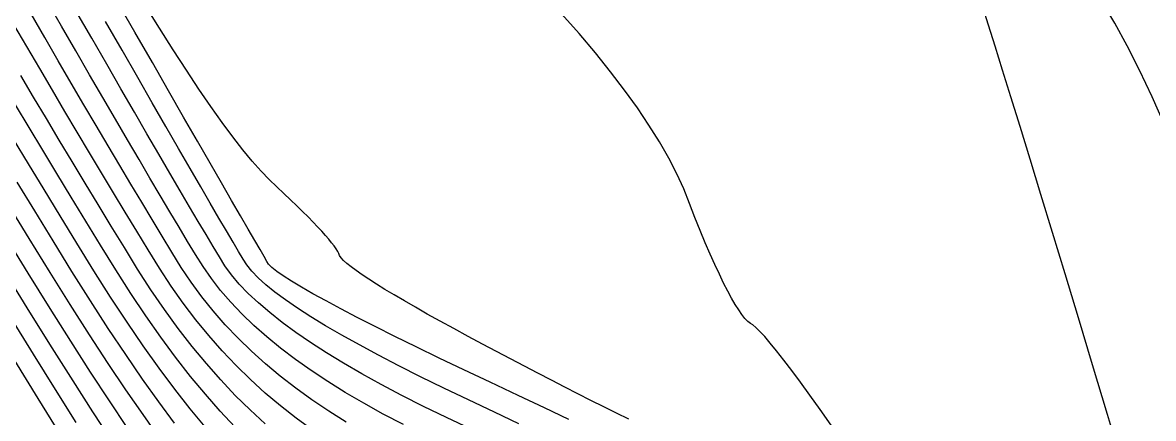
# Model space of a CAD drawing. Header units: inches. Extents: x 1412622.3 to 1412714.6, y 4931530.8 to 4931588.5.
# Drawn here: x 1412639.77 to 1412647.81, y 4931557.82 to 4931560.63 of the extents above; entities that cross this region are included whole.
import ezdxf

# ---------------------------------------------------------------- set-up
doc = ezdxf.new("R2010")
doc.units = ezdxf.units.IN
doc.header["$MEASUREMENT"] = 0

msp = doc.modelspace()

# ---------------------------------------------------------------- linework, layer by layer
for points in [[(1412642.4767, 4931557.7734), (1412642.3323, 4931557.8488), (1412642.1946, 4931557.9249), (1412642.0633, 4931558.0018), (1412641.9387, 4931558.0794), (1412641.8205, 4931558.1578), (1412641.709, 4931558.2369), (1412641.6039, 4931558.3168), (1412641.5054, 4931558.3974), (1412641.4135, 4931558.4788), (1412641.3281, 4931558.5609), (1412641.2493, 4931558.6438), (1412641.177, 4931558.7274), (1412641.1113, 4931558.8118), (1412641.0521, 4931558.8969), (1412640.9995, 4931558.9828), (1412640.9428, 4931559.0763), (1412640.8819, 4931559.1774), (1412640.8168, 4931559.2861), (1412640.7476, 4931559.4024), (1412640.6743, 4931559.5264), (1412640.5969, 4931559.6579), (1412640.5153, 4931559.7971), (1412640.4296, 4931559.9438), (1412640.3397, 4931560.0982), (1412640.2457, 4931560.2602), (1412640.1476, 4931560.4298), (1412640.0453, 4931560.607), (1412639.9389, 4931560.7918)], [(1412643.6537, 4931557.8101), (1412643.4789, 4931557.893), (1412643.2923, 4931557.981), (1412643.0938, 4931558.0741), (1412642.907, 4931558.1626), (1412642.7319, 4931558.2465), (1412642.5684, 4931558.3257), (1412642.4167, 4931558.4003), (1412642.2766, 4931558.4703), (1412642.1482, 4931558.5356), (1412642.0314, 4931558.5963), (1412641.9264, 4931558.6524), (1412641.833, 4931558.7038), (1412641.7513, 4931558.7506), (1412641.6813, 4931558.7927), (1412641.6229, 4931558.8302), (1412641.5763, 4931558.8631), (1412641.5413, 4931558.8913), (1412641.518, 4931558.9149), (1412641.5064, 4931558.9339), (1412641.4861, 4931558.968), (1412641.4572, 4931559.0174), (1412641.4196, 4931559.082), (1412641.3734, 4931559.1618), (1412641.3185, 4931559.2568), (1412641.2549, 4931559.367), (1412641.1827, 4931559.4924), (1412641.1019, 4931559.6331), (1412641.0124, 4931559.7889), (1412640.9142, 4931559.9599), (1412640.8074, 4931560.1462), (1412640.6919, 4931560.3477), (1412640.5678, 4931560.5643), (1412640.435, 4931560.7962)], [(1412644.0792, 4931557.8126), (1412643.9904, 4931557.856), (1412643.9005, 4931557.9005), (1412643.8094, 4931557.946), (1412643.7172, 4931557.9925), (1412643.6237, 4931558.04), (1412643.5291, 4931558.0885), (1412643.4333, 4931558.1381), (1412643.3364, 4931558.1886), (1412643.2382, 4931558.2401), (1412643.1389, 4931558.2927), (1412643.0385, 4931558.3462), (1412642.9368, 4931558.4008), (1412642.834, 4931558.4564), (1412642.7373, 4931558.5093), (1412642.6466, 4931558.5597), (1412642.5621, 4931558.6074), (1412642.4836, 4931558.6525), (1412642.4113, 4931558.6949), (1412642.345, 4931558.7348), (1412642.2849, 4931558.772), (1412642.2308, 4931558.8066), (1412642.1828, 4931558.8386), (1412642.141, 4931558.8679), (1412642.1052, 4931558.8947), (1412642.0755, 4931558.9188), (1412642.0519, 4931558.9402), (1412642.0344, 4931558.9591), (1412642.023, 4931558.9754), (1412642.0177, 4931558.989), (1412642.0094, 4931559.0049), (1412641.9981, 4931559.023), (1412641.9837, 4931559.0434), (1412641.9663, 4931559.0661), (1412641.946, 4931559.091), (1412641.9225, 4931559.1182), (1412641.8961, 4931559.1477), (1412641.8667, 4931559.1794), (1412641.8342, 4931559.2134), (1412641.7988, 4931559.2497), (1412641.7603, 4931559.2882), (1412641.7188, 4931559.329), (1412641.6742, 4931559.372), (1412641.6267, 4931559.4174), (1412641.5761, 4931559.4649), (1412641.5225, 4931559.5148), (1412641.4645, 4931559.5751), (1412641.402, 4931559.646), (1412641.3351, 4931559.7274), (1412641.2637, 4931559.8194), (1412641.1878, 4931559.9219), (1412641.1075, 4931560.0349), (1412641.0227, 4931560.1584), (1412640.9335, 4931560.2924), (1412640.8398, 4931560.437), (1412640.7416, 4931560.5921), (1412640.639, 4931560.7577)], [(1412647.8389, 4931556.6379), (1412647.7599, 4931556.9088), (1412647.6741, 4931557.2005), (1412647.5814, 4931557.5128), (1412647.4818, 4931557.8459), (1412647.3754, 4931558.1996), (1412647.2749, 4931558.5329), (1412647.1803, 4931558.8458), (1412647.0916, 4931559.1381), (1412647.0089, 4931559.4101), (1412646.932, 4931559.6616), (1412646.861, 4931559.8926), (1412646.796, 4931560.1032), (1412646.7369, 4931560.2934), (1412646.6837, 4931560.4631), (1412646.6364, 4931560.6123), (1412646.595, 4931560.7411)], [(1412647.8902, 4931559.9009), (1412647.8002, 4931560.1036), (1412647.7109, 4931560.2923), (1412647.6222, 4931560.4671), (1412647.534, 4931560.6278), (1412647.4464, 4931560.7747)], [(1412642.0699, 4931557.7913), (1412641.9455, 4931557.8689), (1412641.826, 4931557.9491), (1412641.7113, 4931558.0318), (1412641.6015, 4931558.1171), (1412641.4964, 4931558.2049), (1412641.3963, 4931558.2953), (1412641.3009, 4931558.3882), (1412641.2104, 4931558.4836), (1412641.1248, 4931558.5816), (1412641.044, 4931558.6822), (1412640.968, 4931558.7853), (1412640.8969, 4931558.8909), (1412640.8306, 4931558.9991), (1412640.7616, 4931559.1124), (1412640.6901, 4931559.2307), (1412640.6159, 4931559.3541), (1412640.5391, 4931559.4826), (1412640.4596, 4931559.6162), (1412640.3775, 4931559.7549), (1412640.2928, 4931559.8986), (1412640.2055, 4931560.0474), (1412640.1155, 4931560.2013), (1412640.0229, 4931560.3603), (1412639.9276, 4931560.5243), (1412639.8297, 4931560.6934)], [(1412642.9541, 4931557.7436), (1412642.783, 4931557.8239), (1412642.6201, 4931557.9032), (1412642.4655, 4931557.9814), (1412642.3192, 4931558.0585), (1412642.1811, 4931558.1346), (1412642.0513, 4931558.2097), (1412641.9297, 4931558.2837), (1412641.8164, 4931558.3567), (1412641.7114, 4931558.4286), (1412641.6146, 4931558.4995), (1412641.5261, 4931558.5694), (1412641.4459, 4931558.6382), (1412641.3739, 4931558.7059), (1412641.3101, 4931558.7726), (1412641.2546, 4931558.8383), (1412641.2074, 4931558.9029), (1412641.1685, 4931558.9665), (1412641.1239, 4931559.0402), (1412641.0736, 4931559.1241), (1412641.0177, 4931559.2181), (1412640.9562, 4931559.3222), (1412640.889, 4931559.4365), (1412640.8162, 4931559.5609), (1412640.7378, 4931559.6955), (1412640.6537, 4931559.8402), (1412640.5639, 4931559.9951), (1412640.4685, 4931560.1601), (1412640.3675, 4931560.3353), (1412640.2608, 4931560.5205), (1412640.1485, 4931560.716)], [(1412645.5185, 4931557.7694), (1412645.4398, 4931557.8806), (1412645.3666, 4931557.9824), (1412645.2991, 4931558.075), (1412645.2372, 4931558.1584), (1412645.1809, 4931558.2324), (1412645.1301, 4931558.2973), (1412645.085, 4931558.3528), (1412645.0455, 4931558.3991), (1412645.0115, 4931558.4362), (1412644.9832, 4931558.4639), (1412644.9605, 4931558.4825), (1412644.9433, 4931558.4917), (1412644.9247, 4931558.5069), (1412644.9046, 4931558.5281), (1412644.8831, 4931558.5552), (1412644.8601, 4931558.5883), (1412644.8356, 4931558.6273), (1412644.8096, 4931558.6722), (1412644.7822, 4931558.7231), (1412644.7533, 4931558.78), (1412644.723, 4931558.8427), (1412644.6911, 4931558.9115), (1412644.6578, 4931558.9862), (1412644.623, 4931559.0668), (1412644.5868, 4931559.1534), (1412644.5491, 4931559.2459), (1412644.5099, 4931559.3444), (1412644.4692, 4931559.4488), (1412644.4202, 4931559.5569), (1412644.3627, 4931559.6686), (1412644.2969, 4931559.784), (1412644.2226, 4931559.903), (1412644.14, 4931560.0257), (1412644.0489, 4931560.152), (1412643.9495, 4931560.282), (1412643.8417, 4931560.4156), (1412643.7254, 4931560.5529), (1412643.6008, 4931560.6938)], [(1412641.8278, 4931557.7361), (1412641.7134, 4931557.8188), (1412641.6021, 4931557.9059), (1412641.494, 4931557.9973), (1412641.389, 4931558.0931), (1412641.2871, 4931558.1932), (1412641.1883, 4931558.2976), (1412641.0927, 4931558.4064), (1412641.0002, 4931558.5195), (1412640.9109, 4931558.637), (1412640.8247, 4931558.7588), (1412640.7416, 4931558.8849), (1412640.6616, 4931559.0154), (1412640.5805, 4931559.1485), (1412640.4983, 4931559.284), (1412640.415, 4931559.4222), (1412640.3305, 4931559.5628), (1412640.2449, 4931559.7061), (1412640.1582, 4931559.8518), (1412640.0703, 4931560.0001), (1412639.9814, 4931560.151), (1412639.8913, 4931560.3044), (1412639.8, 4931560.4603), (1412639.7077, 4931560.6188)], [(1412643.2975, 4931557.7797), (1412643.1232, 4931557.8623), (1412642.9384, 4931557.949), (1412642.7636, 4931558.0329), (1412642.5987, 4931558.1139), (1412642.4438, 4931558.1921), (1412642.2989, 4931558.2675), (1412642.1639, 4931558.34), (1412642.0389, 4931558.4097), (1412641.9239, 4931558.4765), (1412641.8189, 4931558.5405), (1412641.7238, 4931558.6017), (1412641.6387, 4931558.66), (1412641.5636, 4931558.7154), (1412641.4984, 4931558.7681), (1412641.4432, 4931558.8179), (1412641.398, 4931558.8648), (1412641.3627, 4931558.9089), (1412641.3374, 4931558.9502), (1412641.305, 4931559.0041), (1412641.2654, 4931559.0707), (1412641.2187, 4931559.15), (1412641.1648, 4931559.242), (1412641.1038, 4931559.3466), (1412641.0356, 4931559.464), (1412640.9602, 4931559.594), (1412640.8778, 4931559.7366), (1412640.7881, 4931559.892), (1412640.6914, 4931560.06), (1412640.5874, 4931560.2407), (1412640.4763, 4931560.4341), (1412640.3581, 4931560.6402)], [(1412641.4929, 4931557.7799), (1412641.3865, 4931557.8775), (1412641.2815, 4931557.9812), (1412641.1779, 4931558.091), (1412641.0758, 4931558.207), (1412640.975, 4931558.3291), (1412640.8757, 4931558.4574), (1412640.7778, 4931558.5918), (1412640.6813, 4931558.7323), (1412640.5863, 4931558.8789), (1412640.4926, 4931559.0317), (1412640.3994, 4931559.1845), (1412640.3065, 4931559.3374), (1412640.214, 4931559.4902), (1412640.1219, 4931559.6431), (1412640.0302, 4931559.7959), (1412639.9388, 4931559.9488), (1412639.8478, 4931560.1017), (1412639.7573, 4931560.2546)], [(1412641.279, 4931557.7577), (1412641.174, 4931557.8693), (1412641.0687, 4931557.9889), (1412640.9632, 4931558.1164), (1412640.8573, 4931558.2519), (1412640.7512, 4931558.3952), (1412640.6447, 4931558.5465), (1412640.538, 4931558.7058), (1412640.431, 4931558.8729), (1412640.3237, 4931559.048), (1412640.2183, 4931559.2206), (1412640.1147, 4931559.3907), (1412640.0131, 4931559.5582), (1412639.9133, 4931559.7233), (1412639.8155, 4931559.8858), (1412639.7195, 4931560.0458)], [(1412641.0665, 4931557.7575), (1412640.9595, 4931557.8868), (1412640.8506, 4931558.0258), (1412640.7396, 4931558.1746), (1412640.6266, 4931558.3331), (1412640.5117, 4931558.5013), (1412640.3947, 4931558.6793), (1412640.2757, 4931558.8669), (1412640.1547, 4931559.0644), (1412640.0372, 4931559.2567), (1412639.923, 4931559.444), (1412639.8122, 4931559.6263), (1412639.7048, 4931559.8035)], [(1412640.8504, 4931557.7847), (1412640.738, 4931557.9352), (1412640.6219, 4931558.0973), (1412640.5021, 4931558.271), (1412640.3786, 4931558.4561), (1412640.2514, 4931558.6528), (1412640.1204, 4931558.861), (1412639.9858, 4931559.0807), (1412639.856, 4931559.2928), (1412639.7312, 4931559.4973)], [(1412640.7412, 4931557.6825), (1412640.6254, 4931557.8447), (1412640.5042, 4931558.0201), (1412640.3775, 4931558.2088), (1412640.2455, 4931558.4109), (1412640.108, 4931558.6263), (1412639.9651, 4931558.855), (1412639.8168, 4931559.097), (1412639.6749, 4931559.3289)], [(1412640.5128, 4931557.7541), (1412640.3865, 4931557.9428), (1412640.253, 4931558.1467), (1412640.1124, 4931558.3657), (1412639.9647, 4931558.5998), (1412639.8098, 4931558.849), (1412639.6479, 4931559.1133)], [(1412640.4002, 4931557.6635), (1412640.2688, 4931557.8655), (1412640.1285, 4931558.0845), (1412639.9793, 4931558.3204), (1412639.8214, 4931558.5732), (1412639.6546, 4931558.843)], [(1412640.1511, 4931557.7883), (1412640.0039, 4931558.0224), (1412639.8463, 4931558.2752), (1412639.678, 4931558.5467)], [(1412640.0333, 4931557.711), (1412639.8794, 4931557.9603), (1412639.7132, 4931558.23)]]:
    msp.add_lwpolyline(points)

doc.saveas('drawing.dxf')
